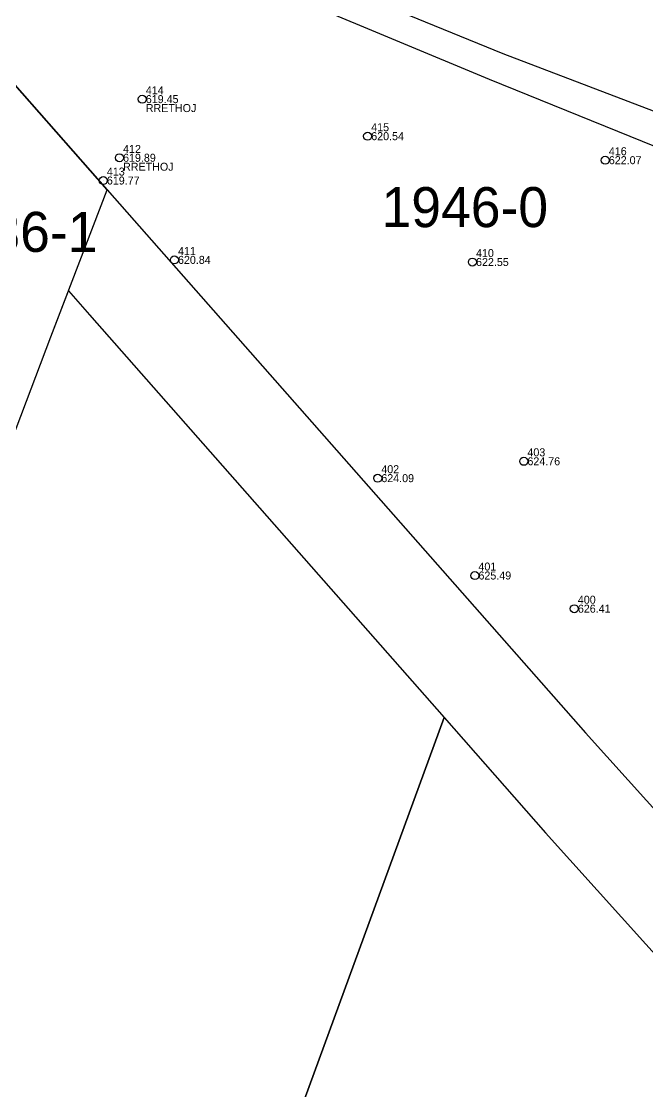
# Model space of a CAD drawing. Header units: centimetres. Extents: x 85226 to 578505, y -13061 to 170378.
# Drawn here: x 459003 to 466830, y 83438 to 96810 of the extents above; entities that cross this region are included whole.
import ezdxf
from ezdxf.enums import TextEntityAlignment as Align

# ---------------------------------------------------------------- set-up
doc = ezdxf.new("R2010")
doc.units = ezdxf.units.CM
doc.layers.add('Nr-Ri', color=1, linetype='Continuous', lineweight=0)
for name, color, linetype in [('OBILIQ_A10_PAR_PARCEL_TXT', 7, 'Continuous'), ('OBILIQ_PAR_PARCELGEOM_ILI', 7, 'Continuous'), ('Parcela Baze', 7, 'Continuous'), ('V-NODE', 1, 'Continuous'), ('V-NODE-TEXT', 11, 'Continuous')]:
    doc.layers.add(name, color=color, linetype=linetype)

# ---------------------------------------------------------------- blocks, each defined once
blk = doc.blocks.new('*U3408')
at = {"color": 0, "linetype": 'ByBlock', "lineweight": -2, "transparency": 16777216}
blk.add_line((0, 0), (0, 0), dxfattribs=at)
blk.add_circle((0, 0), 0.5, dxfattribs=at)
blk = doc.blocks.new('*U3769', base_point=(7509463.569, 4726829.245, 626.4068))
at = {"layer": 'V-NODE-TEXT', "color": 1, "linetype": 'ByBlock', "char_height": 1}
for s, insert, attachment_point in [('400', (7509464.019, 4726829.855573, 626.4068), 7), ('626.41', (7509464.019, 4726829.245, 626.4068), 4)]:
    blk.add_mtext(s, dxfattribs=dict(at, insert=insert, attachment_point=attachment_point))
blk = doc.blocks.new('*U3770', base_point=(7509463.569, 4726829.245, 626.407))
at = {"layer": 'V-NODE-TEXT', "color": 7, "lineweight": -2}
blk.add_blockref('*U3769', (7509463.569, 4726829.245, 626.407), dxfattribs=at)
blk = doc.blocks.new('*U3771', base_point=(7509463.569, 4726829.245, 626.407))
at = {"layer": 'V-NODE', "color": 7, "lineweight": -2, "xscale": 0.9999999800000003, "yscale": 0.9999999800000003, "zscale": 0.9999999800000003}
blk.add_blockref('*U3408', (7509463.569, 4726829.245, 626.407), dxfattribs=at)
at = {"layer": 'V-NODE-TEXT', "color": 7, "lineweight": -2}
blk.add_blockref('*U3770', (7509463.569, 4726829.245, 626.407), dxfattribs=at)
blk = doc.blocks.new('*U3772', base_point=(7509451.145, 4726833.389, 625.4935))
at = {"layer": 'V-NODE-TEXT', "color": 1, "linetype": 'ByBlock', "char_height": 1}
for s, insert, attachment_point in [('401', (7509451.595, 4726833.999573, 625.4935), 7), ('625.49', (7509451.595, 4726833.389, 625.4935), 4)]:
    blk.add_mtext(s, dxfattribs=dict(at, insert=insert, attachment_point=attachment_point))
blk = doc.blocks.new('*U3773', base_point=(7509451.145, 4726833.389, 625.494))
at = {"layer": 'V-NODE-TEXT', "color": 7, "lineweight": -2}
blk.add_blockref('*U3772', (7509451.145, 4726833.389, 625.494), dxfattribs=at)
blk = doc.blocks.new('*U3774', base_point=(7509451.145, 4726833.389, 625.494))
at = {"layer": 'V-NODE', "color": 7, "lineweight": -2, "xscale": 0.9999999800000003, "yscale": 0.9999999800000003, "zscale": 0.9999999800000003}
blk.add_blockref('*U3408', (7509451.145, 4726833.389, 625.494), dxfattribs=at)
at = {"layer": 'V-NODE-TEXT', "color": 7, "lineweight": -2}
blk.add_blockref('*U3773', (7509451.145, 4726833.389, 625.494), dxfattribs=at)
blk = doc.blocks.new('*U3775', base_point=(7509439.005, 4726845.552, 624.0879))
at = {"layer": 'V-NODE-TEXT', "color": 1, "linetype": 'ByBlock', "char_height": 1}
for s, insert, attachment_point in [('402', (7509439.455, 4726846.162573, 624.0879), 7), ('624.09', (7509439.455, 4726845.552, 624.0879), 4)]:
    blk.add_mtext(s, dxfattribs=dict(at, insert=insert, attachment_point=attachment_point))
blk = doc.blocks.new('*U3776', base_point=(7509439.005, 4726845.552, 624.088))
at = {"layer": 'V-NODE-TEXT', "color": 7, "lineweight": -2}
blk.add_blockref('*U3775', (7509439.005, 4726845.552, 624.088), dxfattribs=at)
blk = doc.blocks.new('*U3777', base_point=(7509439.005, 4726845.552, 624.088))
at = {"layer": 'V-NODE', "color": 7, "lineweight": -2, "xscale": 0.9999999800000003, "yscale": 0.9999999800000003, "zscale": 0.9999999800000003}
blk.add_blockref('*U3408', (7509439.005, 4726845.552, 624.088), dxfattribs=at)
at = {"layer": 'V-NODE-TEXT', "color": 7, "lineweight": -2}
blk.add_blockref('*U3776', (7509439.005, 4726845.552, 624.088), dxfattribs=at)
blk = doc.blocks.new('*U3778', base_point=(7509457.265, 4726847.662, 624.7594))
at = {"layer": 'V-NODE-TEXT', "color": 1, "linetype": 'ByBlock', "char_height": 1}
for s, insert, attachment_point in [('403', (7509457.715, 4726848.272573, 624.7594), 7), ('624.76', (7509457.715, 4726847.662, 624.7594), 4)]:
    blk.add_mtext(s, dxfattribs=dict(at, insert=insert, attachment_point=attachment_point))
blk = doc.blocks.new('*U3779', base_point=(7509457.265, 4726847.662, 624.759))
at = {"layer": 'V-NODE-TEXT', "color": 7, "lineweight": -2}
blk.add_blockref('*U3778', (7509457.265, 4726847.662, 624.759), dxfattribs=at)
blk = doc.blocks.new('*U3780', base_point=(7509457.265, 4726847.662, 624.759))
at = {"layer": 'V-NODE', "color": 7, "lineweight": -2, "xscale": 0.9999999800000003, "yscale": 0.9999999800000003, "zscale": 0.9999999800000003}
blk.add_blockref('*U3408', (7509457.265, 4726847.662, 624.759), dxfattribs=at)
at = {"layer": 'V-NODE-TEXT', "color": 7, "lineweight": -2}
blk.add_blockref('*U3779', (7509457.265, 4726847.662, 624.759), dxfattribs=at)
blk = doc.blocks.new('*U3799', base_point=(7509450.843, 4726872.558, 622.5545))
at = {"layer": 'V-NODE-TEXT', "color": 1, "linetype": 'ByBlock', "char_height": 1}
for s, insert, attachment_point in [('410', (7509451.293, 4726873.168573, 622.5545), 7), ('622.55', (7509451.293, 4726872.558, 622.5545), 4)]:
    blk.add_mtext(s, dxfattribs=dict(at, insert=insert, attachment_point=attachment_point))
blk = doc.blocks.new('*U3800', base_point=(7509450.843, 4726872.558, 622.554))
at = {"layer": 'V-NODE-TEXT', "color": 7, "lineweight": -2}
blk.add_blockref('*U3799', (7509450.843, 4726872.558, 622.554), dxfattribs=at)
blk = doc.blocks.new('*U3801', base_point=(7509450.843, 4726872.558, 622.554))
at = {"layer": 'V-NODE', "color": 7, "lineweight": -2, "xscale": 0.9999999800000003, "yscale": 0.9999999800000003, "zscale": 0.9999999800000003}
blk.add_blockref('*U3408', (7509450.843, 4726872.558, 622.554), dxfattribs=at)
at = {"layer": 'V-NODE-TEXT', "color": 7, "lineweight": -2}
blk.add_blockref('*U3800', (7509450.843, 4726872.558, 622.554), dxfattribs=at)
blk = doc.blocks.new('*U3802', base_point=(7509413.592, 4726872.826, 620.8429))
at = {"layer": 'V-NODE-TEXT', "color": 1, "linetype": 'ByBlock', "char_height": 1}
for s, insert, attachment_point in [('411', (7509414.042, 4726873.436573, 620.8429), 7), ('620.84', (7509414.042, 4726872.826, 620.8429), 4)]:
    blk.add_mtext(s, dxfattribs=dict(at, insert=insert, attachment_point=attachment_point))
blk = doc.blocks.new('*U3803', base_point=(7509413.592, 4726872.826, 620.843))
at = {"layer": 'V-NODE-TEXT', "color": 7, "lineweight": -2}
blk.add_blockref('*U3802', (7509413.592, 4726872.826, 620.843), dxfattribs=at)
blk = doc.blocks.new('*U3804', base_point=(7509413.592, 4726872.826, 620.843))
at = {"layer": 'V-NODE', "color": 7, "lineweight": -2, "xscale": 0.9999999800000003, "yscale": 0.9999999800000003, "zscale": 0.9999999800000003}
blk.add_blockref('*U3408', (7509413.592, 4726872.826, 620.843), dxfattribs=at)
at = {"layer": 'V-NODE-TEXT', "color": 7, "lineweight": -2}
blk.add_blockref('*U3803', (7509413.592, 4726872.826, 620.843), dxfattribs=at)
blk = doc.blocks.new('*U3805', base_point=(7509406.727, 4726885.585, 619.8942))
at = {"layer": 'V-NODE-TEXT', "color": 1, "linetype": 'ByBlock', "char_height": 1}
for s, insert, attachment_point in [('412', (7509407.177, 4726886.195573, 619.8942), 7), ('619.89', (7509407.177, 4726885.585, 619.8942), 4), ('RRETHOJ', (7509407.177, 4726884.974427, 619.8942), 1)]:
    blk.add_mtext(s, dxfattribs=dict(at, insert=insert, attachment_point=attachment_point))
blk = doc.blocks.new('*U3806', base_point=(7509406.727, 4726885.585, 619.894))
at = {"layer": 'V-NODE-TEXT', "color": 7, "lineweight": -2}
blk.add_blockref('*U3805', (7509406.727, 4726885.585, 619.894), dxfattribs=at)
blk = doc.blocks.new('*U3807', base_point=(7509406.727, 4726885.585, 619.894))
at = {"layer": 'V-NODE', "color": 7, "lineweight": -2, "xscale": 0.9999999800000003, "yscale": 0.9999999800000003, "zscale": 0.9999999800000003}
blk.add_blockref('*U3408', (7509406.727, 4726885.585, 619.894), dxfattribs=at)
at = {"layer": 'V-NODE-TEXT', "color": 7, "lineweight": -2}
blk.add_blockref('*U3806', (7509406.727, 4726885.585, 619.894), dxfattribs=at)
blk = doc.blocks.new('*U3808', base_point=(7509404.705, 4726882.742, 619.7677))
at = {"layer": 'V-NODE-TEXT', "color": 1, "linetype": 'ByBlock', "char_height": 1}
for s, insert, attachment_point in [('413', (7509405.155, 4726883.352573, 619.7677), 7), ('619.77', (7509405.155, 4726882.742, 619.7677), 4)]:
    blk.add_mtext(s, dxfattribs=dict(at, insert=insert, attachment_point=attachment_point))
blk = doc.blocks.new('*U3809', base_point=(7509404.705, 4726882.742, 619.768))
at = {"layer": 'V-NODE-TEXT', "color": 7, "lineweight": -2}
blk.add_blockref('*U3808', (7509404.705, 4726882.742, 619.768), dxfattribs=at)
blk = doc.blocks.new('*U3810', base_point=(7509404.705, 4726882.742, 619.768))
at = {"layer": 'V-NODE', "color": 7, "lineweight": -2, "xscale": 0.9999999800000003, "yscale": 0.9999999800000003, "zscale": 0.9999999800000003}
blk.add_blockref('*U3408', (7509404.705, 4726882.742, 619.768), dxfattribs=at)
at = {"layer": 'V-NODE-TEXT', "color": 7, "lineweight": -2}
blk.add_blockref('*U3809', (7509404.705, 4726882.742, 619.768), dxfattribs=at)
blk = doc.blocks.new('*U3811', base_point=(7509409.57, 4726892.912, 619.4537))
at = {"layer": 'V-NODE-TEXT', "color": 1, "linetype": 'ByBlock', "char_height": 1}
for s, insert, attachment_point in [('414', (7509410.02, 4726893.522573, 619.4537), 7), ('619.45', (7509410.02, 4726892.912, 619.4537), 4), ('RRETHOJ', (7509410.02, 4726892.301427, 619.4537), 1)]:
    blk.add_mtext(s, dxfattribs=dict(at, insert=insert, attachment_point=attachment_point))
blk = doc.blocks.new('*U3812', base_point=(7509409.57, 4726892.912, 619.454))
at = {"layer": 'V-NODE-TEXT', "color": 7, "lineweight": -2}
blk.add_blockref('*U3811', (7509409.57, 4726892.912, 619.454), dxfattribs=at)
blk = doc.blocks.new('*U3813', base_point=(7509409.57, 4726892.912, 619.454))
at = {"layer": 'V-NODE', "color": 7, "lineweight": -2, "xscale": 0.9999999800000003, "yscale": 0.9999999800000003, "zscale": 0.9999999800000003}
blk.add_blockref('*U3408', (7509409.57, 4726892.912, 619.454), dxfattribs=at)
at = {"layer": 'V-NODE-TEXT', "color": 7, "lineweight": -2}
blk.add_blockref('*U3812', (7509409.57, 4726892.912, 619.454), dxfattribs=at)
blk = doc.blocks.new('*U3814', base_point=(7509437.743, 4726888.284, 620.5383))
at = {"layer": 'V-NODE-TEXT', "color": 1, "linetype": 'ByBlock', "char_height": 1}
for s, insert, attachment_point in [('415', (7509438.193, 4726888.894573, 620.5383), 7), ('620.54', (7509438.193, 4726888.284, 620.5383), 4)]:
    blk.add_mtext(s, dxfattribs=dict(at, insert=insert, attachment_point=attachment_point))
blk = doc.blocks.new('*U3815', base_point=(7509437.743, 4726888.284, 620.538))
at = {"layer": 'V-NODE-TEXT', "color": 7, "lineweight": -2}
blk.add_blockref('*U3814', (7509437.743, 4726888.284, 620.538), dxfattribs=at)
blk = doc.blocks.new('*U3816', base_point=(7509437.743, 4726888.284, 620.538))
at = {"layer": 'V-NODE', "color": 7, "lineweight": -2, "xscale": 0.9999999800000003, "yscale": 0.9999999800000003, "zscale": 0.9999999800000003}
blk.add_blockref('*U3408', (7509437.743, 4726888.284, 620.538), dxfattribs=at)
at = {"layer": 'V-NODE-TEXT', "color": 7, "lineweight": -2}
blk.add_blockref('*U3815', (7509437.743, 4726888.284, 620.538), dxfattribs=at)
blk = doc.blocks.new('*U3817', base_point=(7509467.44, 4726885.282, 622.0686))
at = {"layer": 'V-NODE-TEXT', "color": 1, "linetype": 'ByBlock', "char_height": 1}
for s, insert, attachment_point in [('416', (7509467.89, 4726885.892573, 622.0686), 7), ('622.07', (7509467.89, 4726885.282, 622.0686), 4)]:
    blk.add_mtext(s, dxfattribs=dict(at, insert=insert, attachment_point=attachment_point))
blk = doc.blocks.new('*U3818', base_point=(7509467.44, 4726885.282, 622.069))
at = {"layer": 'V-NODE-TEXT', "color": 7, "lineweight": -2}
blk.add_blockref('*U3817', (7509467.44, 4726885.282, 622.069), dxfattribs=at)
blk = doc.blocks.new('*U3819', base_point=(7509467.44, 4726885.282, 622.069))
at = {"layer": 'V-NODE', "color": 7, "lineweight": -2, "xscale": 0.9999999800000003, "yscale": 0.9999999800000003, "zscale": 0.9999999800000003}
blk.add_blockref('*U3408', (7509467.44, 4726885.282, 622.069), dxfattribs=at)
at = {"layer": 'V-NODE-TEXT', "color": 7, "lineweight": -2}
blk.add_blockref('*U3818', (7509467.44, 4726885.282, 622.069), dxfattribs=at)

msp = doc.modelspace()

# ---------------------------------------------------------------- linework, layer by layer
at = {"layer": 'OBILIQ_PAR_PARCELGEOM_ILI', "color": 7, "linetype": 'Continuous'}
msp.add_lwpolyline([(459370.163, 92869.934), (460076.163, 94705.434), (458583.863, 96397.434), (456711.463, 91284.734), (458500.263, 90579.034), (459370.163, 92869.934)], close=True, dxfattribs=at)
at = {"layer": 'Parcela Baze', "color": 6}
for points in [[(457003.763, 98189.034), (458583.863, 96397.434), (460076.163, 94705.434), (460321.263, 94427.534), (466052.263, 87920.534), (469675.263, 83904.534), (471165.263, 90629.534), (471877.263, 93338.534), (471661.363, 93413.734), (468853.863, 94461.734), (464853.063, 96083.634), (461441.263, 97506.534)], [(461272.063, 97941.134), (465019.563, 96410.334), (468145.663, 95215.734), (469034.963, 94831.334), (471828.763, 93747.034), (471970.263, 93695.534)]]:
    msp.add_lwpolyline(points, dxfattribs=at)
at = {"layer": 'Parcela Baze'}
for points in [[(453157.663, 71480.834), (451282.663, 70223.834), (450622.563, 69672.934), (450881.463, 70333.134), (451730.563, 72498.134), (452730.763, 75266.134), (454198.563, 78885.634), (455856.563, 83577.534), (457605.863, 88223.634), (458500.263, 90579.034), (459370.163, 92869.934), (459590.363, 93441.734), (459853.063, 93143.634), (464286.063, 88111.834), (462911.863, 84354.334), (461538.263, 80598.234), (459721.663, 75628.934), (459422.563, 74811.734), (458529.663, 74367.534), (455311.563, 72729.834), (453157.663, 71480.834)], [(469276.763, 82105.334), (469293.363, 82090.834), (467937.663, 77581.834), (463244.063, 77189.734), (461822.963, 76672.434), (460238.163, 75885.834), (459721.663, 75628.934), (461538.263, 80598.234), (462911.863, 84354.334), (464286.063, 88111.834), (465555.863, 86669.234), (469354.463, 82455.734), (469276.763, 82105.334)]]:
    msp.add_lwpolyline(points, dxfattribs=at)

# ---------------------------------------------------------------- block references
at = {"color": 5, "lineweight": 30, "xscale": 100, "yscale": 100, "zscale": 100}
for name, p in [('*U3813', (460513.263, 95837.734, 61945.37)), ('*U3816', (463330.563, 95374.934, 62053.83)), ('*U3807', (460228.963, 95105.034, 61989.42)), ('*U3819', (466300.263, 95074.734, 62206.86)), ('*U3810', (460026.763, 94820.734, 61976.77)), ('*U3804', (460915.463, 93829.134, 62084.29)), ('*U3801', (464640.563, 93802.334, 62255.45)), ('*U3780', (465282.763, 91312.734, 62475.94)), ('*U3777', (463456.763, 91101.734, 62408.79)), ('*U3774', (464670.763, 89885.434, 62549.35)), ('*U3771', (465913.163, 89471.034, 62640.68))]:
    msp.add_blockref(name, p, dxfattribs=at)

# ---------------------------------------------------------------- texts
at = {"layer": 'Nr-Ri', "insert": (463504.269, 94738.953), "char_height": 500, "attachment_point": 1}
msp.add_mtext_dynamic_manual_height_columns('1946-0', width=955.63467, gutter_width=100, heights=[0], dxfattribs=at)
at = {"layer": 'OBILIQ_A10_PAR_PARCEL_TXT', "color": 7}
msp.add_text('1736-1', height=500, dxfattribs=at).set_placement((458912.963, 94179.734), align=Align.MIDDLE_CENTER)

doc.saveas('drawing.dxf')
